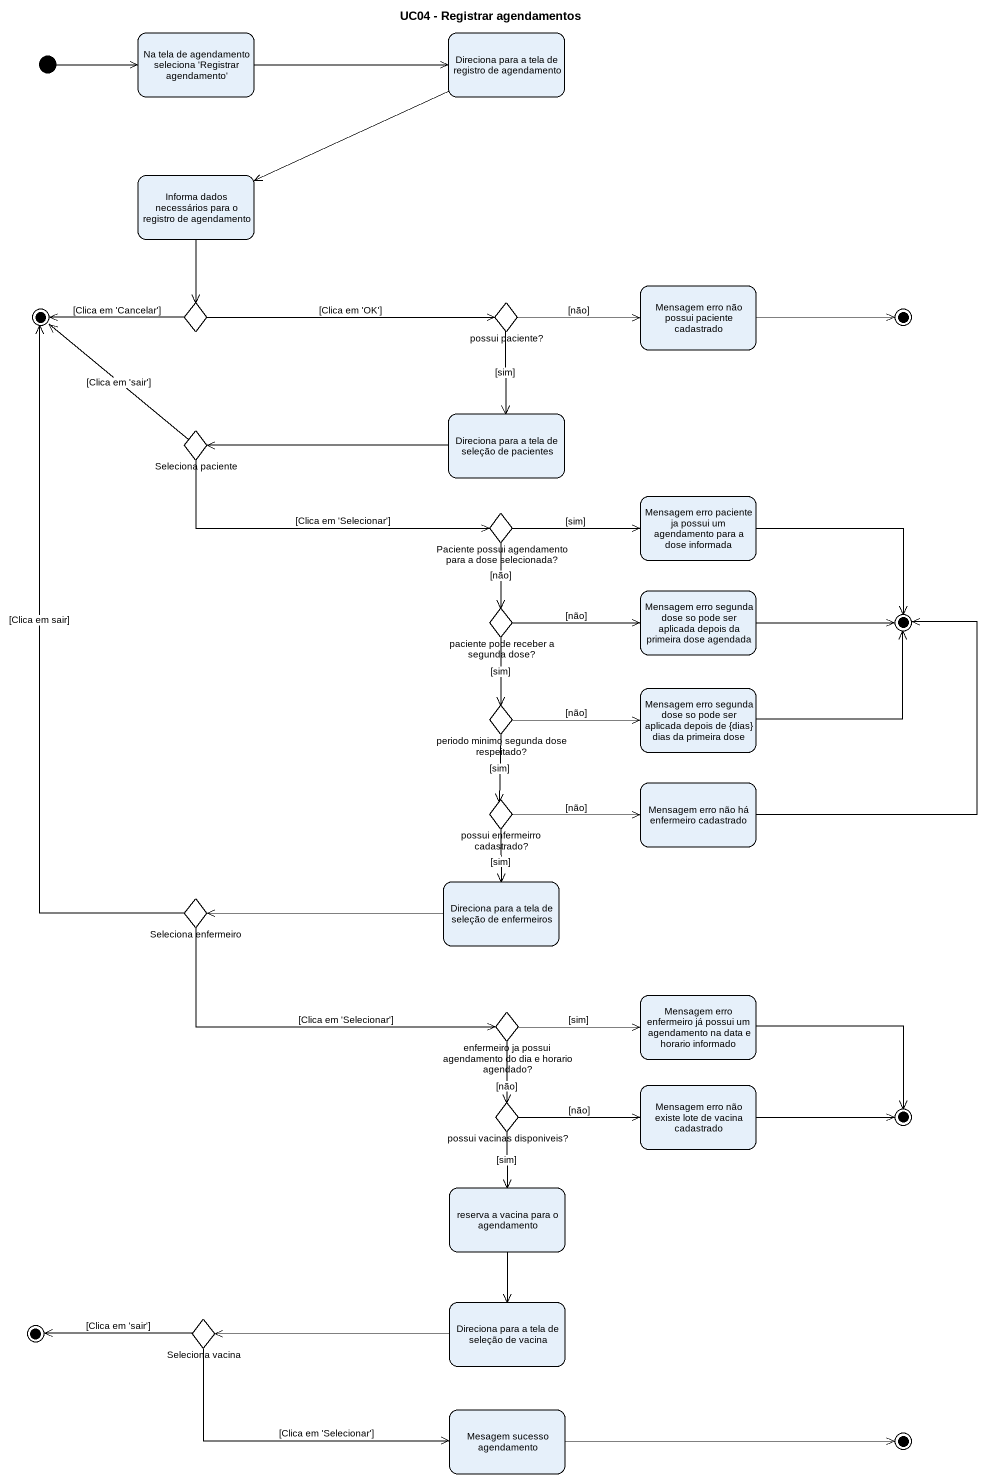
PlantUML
@startuml
title UC04 - Registrar agendamentos
hide empty description
state "Na tela de agendamento seleciona 'Registrar agendamento'" as Na_tela_de_agendamento
state "Direciona para a tela de registro de agendamento" as Direciona_para_a_tela_de
state "Informa dados necessários para o registro de agendamento" as Informa_dados_necessários
state final1 <<end>>
state choice1 <<choice>>
state "possui paciente?" as possui_paciente <<choice>>
state "Mensagem erro não possui paciente cadastrado" as Mensagem_erro_não_possui
state final2 <<end>>
state "Seleciona paciente" as Seleciona_paciente <<choice>>
state "Direciona para a tela de seleção de pacientes" as Direciona_para_a_tela_de_2
state "Paciente possui agendamento para a dose selecionada?" as Paciente_possui_agendamento <<choice>>
state "Mensagem erro paciente ja possui um agendamento para a dose informada" as Mensagem_erro_paciente_ja
state "Mensagem erro segunda dose so pode ser aplicada depois da primeira dose agendada" as Mensagem_erro_segunda_dose
state "paciente pode receber a segunda dose?" as paciente_pode_receber_a <<choice>>
state final3 <<end>>
state "periodo minimo segunda dose respeitado?" as periodo_minimo_segunda_dose <<choice>>
state "Mensagem erro segunda dose so pode ser aplicada depois de {dias} dias da primeira dose" as Mensagem_erro_segunda_dose_2
state "Mensagem erro não há enfermeiro cadastrado" as Mensagem_erro_não_há
state "possui enfermeirro cadastrado?" as possui_enfermeirro <<choice>>
state "Seleciona enfermeiro" as Seleciona_enfermeiro <<choice>>
state "Direciona para a tela de seleção de enfermeiros" as Direciona_para_a_tela_de_3
state "enfermeiro ja possui agendamento do dia e horario agendado?" as enfermeiro_ja_possui <<choice>>
state "Mensagem erro enfermeiro já possui um agendamento na data e horario informado" as Mensagem_erro_enfermeiro_já
state "Mensagem erro não existe lote de vacina cadastrado" as Mensagem_erro_não_existe
state "possui vacinas disponiveis?" as possui_vacinas_disponiveis <<choice>>
state final4 <<end>>
state "reserva a vacina para o agendamento" as reserva_a_vacina_para_o
state final5 <<end>>
state "Seleciona vacina" as Seleciona_vacina <<choice>>
state "Direciona para a tela de seleção de vacina" as Direciona_para_a_tela_de_4
state "Mesagem sucesso agendamento" as Mesagem_sucesso_agendamento
state final6 <<end>>
[*] -right-> Na_tela_de_agendamento
Na_tela_de_agendamento -right-> Direciona_para_a_tela_de
Direciona_para_a_tela_de -left-> Informa_dados_necessários
Informa_dados_necessários --> choice1
choice1 -left-> final1 : [Clica em 'Cancelar']
choice1 -right-> possui_paciente : [Clica em 'OK']
possui_paciente -right-> Mensagem_erro_não_possui : [não]
possui_paciente --> Direciona_para_a_tela_de_2 : [sim]
Mensagem_erro_não_possui -right-> final2
Seleciona_paciente -up-> final1 : [Clica em 'sair']
Seleciona_paciente -right-> Paciente_possui_agendamento : [Clica em 'Selecionar']
Direciona_para_a_tela_de_2 -left-> Seleciona_paciente
Paciente_possui_agendamento -right-> Mensagem_erro_paciente_ja : [sim]
Paciente_possui_agendamento --> paciente_pode_receber_a : [não]
Mensagem_erro_paciente_ja -right-> final3
Mensagem_erro_segunda_dose -right-> final3
paciente_pode_receber_a -right-> Mensagem_erro_segunda_dose : [não]
paciente_pode_receber_a --> periodo_minimo_segunda_dose : [sim]
periodo_minimo_segunda_dose -right-> Mensagem_erro_segunda_dose_2 : [não]
periodo_minimo_segunda_dose --> possui_enfermeirro : [sim]
Mensagem_erro_segunda_dose_2 -right-> final3
Mensagem_erro_não_há -up-> final3
possui_enfermeirro -right-> Mensagem_erro_não_há : [não]
possui_enfermeirro --> Direciona_para_a_tela_de_3 : [sim]
Seleciona_enfermeiro -up-> final1 : [Clica em sair]
Seleciona_enfermeiro -right-> enfermeiro_ja_possui : [Clica em 'Selecionar']
Direciona_para_a_tela_de_3 -left-> Seleciona_enfermeiro
enfermeiro_ja_possui -right-> Mensagem_erro_enfermeiro_já : [sim]
enfermeiro_ja_possui --> possui_vacinas_disponiveis : [não]
Mensagem_erro_enfermeiro_já -right-> final4
Mensagem_erro_não_existe -right-> final4
possui_vacinas_disponiveis -right-> Mensagem_erro_não_existe : [não]
possui_vacinas_disponiveis --> reserva_a_vacina_para_o : [sim]
reserva_a_vacina_para_o --> Direciona_para_a_tela_de_4
Seleciona_vacina -left-> final5 : [Clica em 'sair']
Seleciona_vacina -right-> Mesagem_sucesso_agendamento : [Clica em 'Selecionar']
Direciona_para_a_tela_de_4 -left-> Seleciona_vacina
Mesagem_sucesso_agendamento -right-> final6
@enduml
